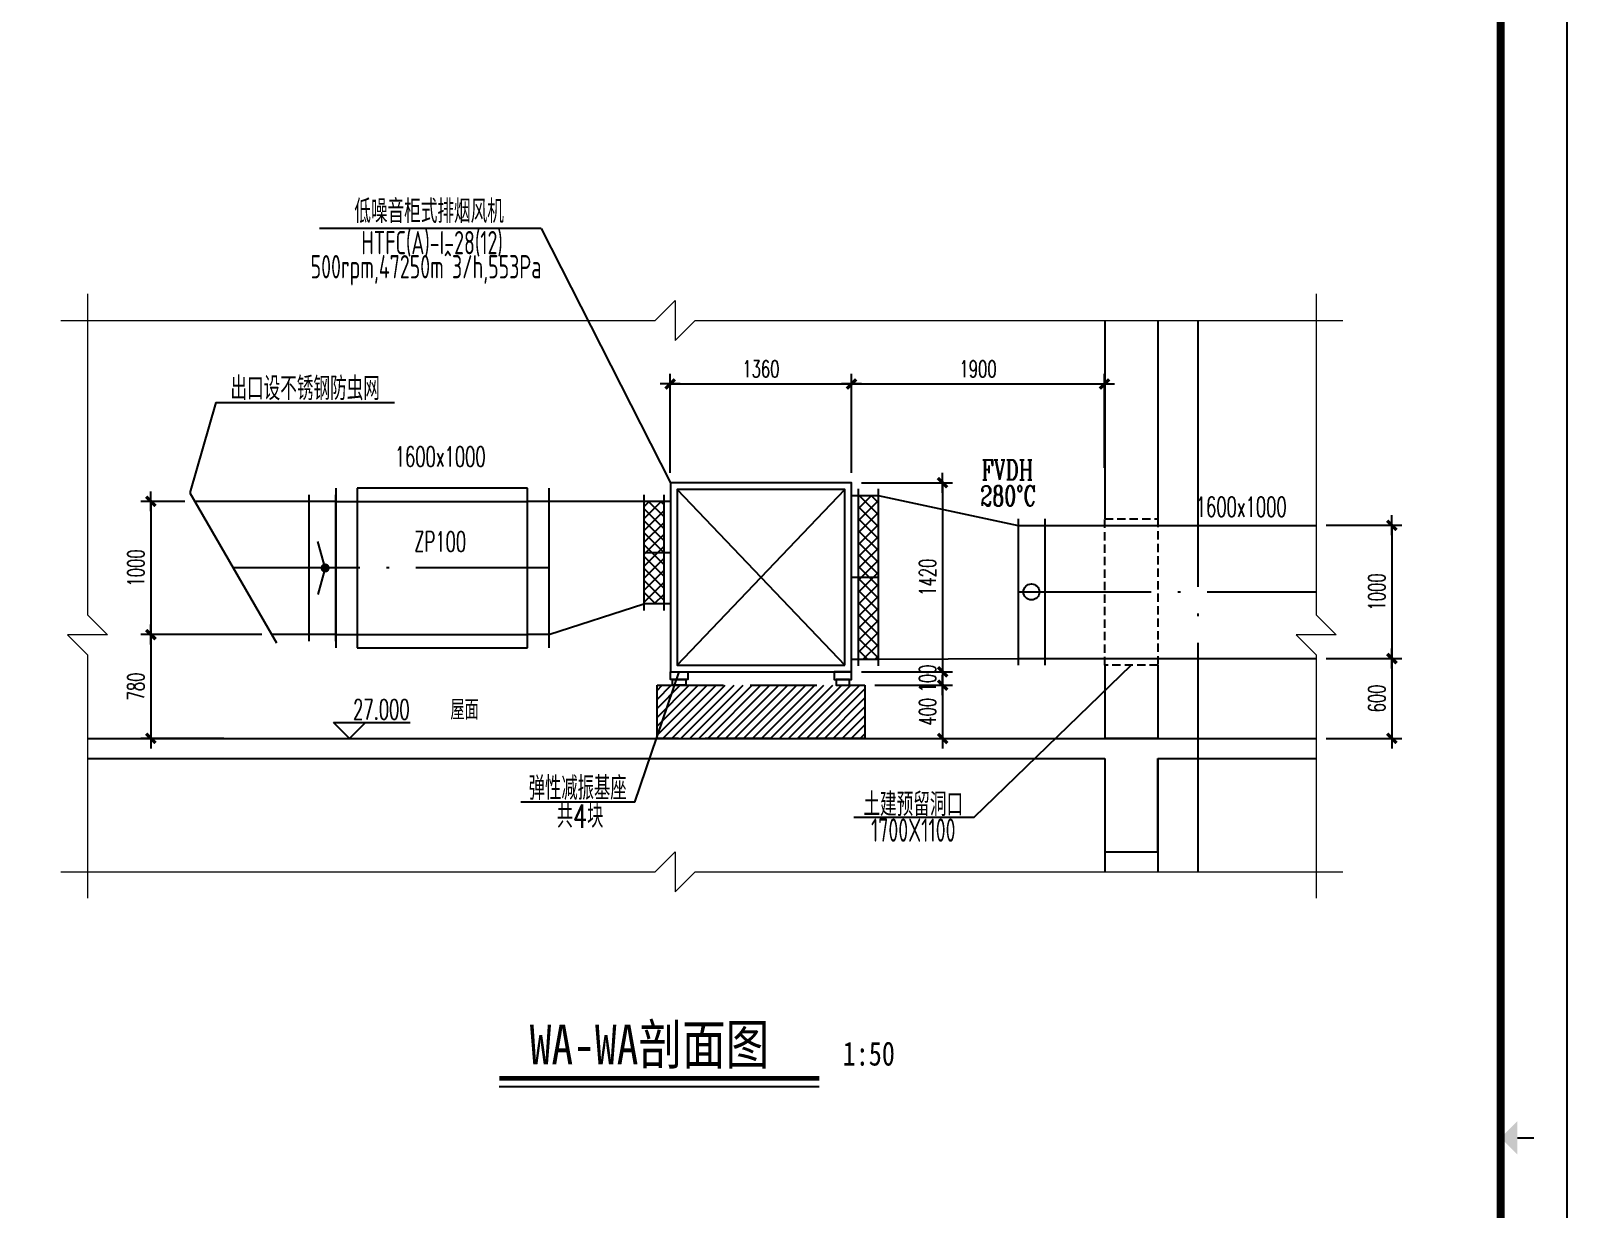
# Model space of a CAD drawing. Extents: x -345393 to -54719, y 203828 to 476815.
# Drawn here: x -152214 to -140680, y 234311 to 243159 of the extents above; entities that cross this region are included whole.
import ezdxf
from ezdxf.enums import TextEntityAlignment as Align

# ---------------------------------------------------------------- set-up
doc = ezdxf.new("R2010")
doc.units = 0
doc.header["$LTSCALE"] = 1000
doc.header["$MEASUREMENT"] = 0
for name, pattern in [('CHENG_DOTE', [1.42, 1, -0.2, 0.02, -0.2]), ('DASH', [0.35, 0.25, -0.1]), ('DOTE', [2.42, 2, -0.2, 0.02, -0.2]), ('HIDDEN', [0.375, 0.25, -0.125]), ('HIDDEN2', [0.1875, 0.125, -0.0625])]:
    doc.linetypes.add(name, pattern=pattern)
doc.layers.get('0').update_dxf_attribs({"color": 252, "linetype": 'CONTINUOUS'})
doc.layers.get('Defpoints').update_dxf_attribs({"color": 252, "linetype": 'CONTINUOUS'})
for name, color, linetype in [('DOTE', 250, 'DOTE'), ('PUB_TEXT', 252, 'CONTINUOUS'), ('WALL', 252, 'CONTINUOUS'), ('图框', 252, 'CONTINUOUS'), ('暖通-风-标注', 160, 'CONTINUOUS'), ('暖通-风-法兰', 2, 'CONTINUOUS'), ('暖通-风-管径', 201, 'CONTINUOUS'), ('暖通-风-设备', 40, 'CONTINUOUS'), ('暖通-风-设备基础', 50, 'DASH'), ('暖通-风-说明', 3, 'CONTINUOUS'), ('暖通-风-轴线', 5, 'CHENG_DOTE'), ('暖通-风-阀门', 7, 'CONTINUOUS'), ('暖通-风-风管', 4, 'CONTINUOUS')]:
    doc.layers.add(name, color=color, linetype=linetype)
doc.layers.add('暖通-公共-说明', color=50, linetype='CONTINUOUS', lineweight=20)
doc.styles.add('HT', font='simhei.ttf')
doc.styles.add('HZ-ZGBZ', font='romanc.shx', dxfattribs={"width": 0.65, "bigfont": '0hztxt.shx'})
doc.styles.add('NT1', font='tjromans.shx', dxfattribs={"width": 0.7, "bigfont": 'hztxt.shx'})
doc.styles.add('NT4', font='tssdeng.shx', dxfattribs={"width": 0.65, "bigfont": 'tssdchn.shx'})
doc.dimstyles.new('暖-标注50', dxfattribs={"dimscale": 0.5, "dimtxt": 250, "dimasz": 1, "dimexe": 150, "dimexo": 150, "dimgap": 100, "dimtad": 1, "dimdec": 0, "dimdsep": 46, "dimtxsty": 'HZ-ZGBZ', "dimblk": '_DIMX', "dimcen": 0.09, "dimclrt": 7, "dimadec": 0, "dimazin": 0, "dimtfac": 1, "dimtdec": 0, "dimtix": 1, "dimtmove": 2, "dimatfit": 3, "dimldrblk": '_DIMX', "dimfxl": 0, "dimtolj": 1, "dimtzin": 0, "dimarcsym": 0})

# ---------------------------------------------------------------- blocks, each defined once
blk = doc.blocks.new('fg_xsq02')
for p, q in [((-1, 0.6), (-1, -0.6)), ((-0.8, 0.6), (-0.8, -0.6)), ((0.8, 0.6), (-0.8, 0.6)), ((0.8, -0.6), (0.8, 0.6)), ((1, 0.6), (1, -0.6)), ((-1, 0.5), (-0.8, 0.5)), ((1, 0.5), (0.8, 0.5)), ((-1, -0.5), (-0.8, -0.5)), ((1, -0.5), (0.8, -0.5)), ((-0.8, -0.6), (0.8, -0.6))]:
    blk.add_line(p, q)
at = {"linetype": 'HIDDEN'}
for p, q in [((-0.8, 0.5), (0.8, 0.5)), ((-0.8, -0.5), (0.8, -0.5))]:
    blk.add_line(p, q, dxfattribs=at)
blk = doc.blocks.new('*U560', base_point=(546057, 118972))
for p, q in [((545957, 119472), (545957, 118472)), ((545957, 119472), (546157, 119472)), ((546157, 119472), (546157, 118472)), ((546037, 118972), (546093, 119172)), ((546037, 118972), (546093, 118772)), ((545957, 118472), (546157, 118472))]:
    blk.add_line(p, q)
at = {"layer": '暖通-风-法兰'}
for p, q in [((545957, 119522), (545957, 118422)), ((546157, 119522), (546157, 118422))]:
    blk.add_line(p, q, dxfattribs=at)
blk = doc.blocks.new('*U561', base_point=(546057, 118972))
at = {"layer": '暖通-风-阀门', "const_width": 34}
blk.add_lwpolyline([(546060, 118972, 1), (546094, 118972, 1)], format="xyb", close=True, dxfattribs=at)
at = {"layer": '暖通-风-阀门', "rotation": 180}
blk.add_blockref('*U560', (546057, 118972), dxfattribs=at)
blk = doc.blocks.new('*U562', base_point=(551726, 118792))
for p, q in [((551626, 119292), (551826, 119292)), ((551626, 119292), (551626, 118292)), ((551826, 119292), (551826, 118292)), ((551626, 118792), (551826, 118792)), ((551626, 118292), (551826, 118292))]:
    blk.add_line(p, q)
at = {"layer": '暖通-风-法兰'}
for p, q in [((551626, 119342), (551626, 118242)), ((551826, 119342), (551826, 118242))]:
    blk.add_line(p, q, dxfattribs=at)
blk = doc.blocks.new('*U563', base_point=(551726, 118792))
at = {"layer": '暖通-风-阀门'}
blk.add_circle((551726, 118792), 60, dxfattribs=at)
blk.add_blockref('*U562', (551726, 118792), dxfattribs=at)
blk = doc.blocks.new('_DIMX')
blk.add_line((-150, 0), (150, 0))
at = {"const_width": 50}
blk.add_lwpolyline([(-70, -70), (70, 70)], dxfattribs=at)
blk = doc.blocks.new('*D575')
at = {"layer": 'Defpoints', "color": 0}
for p in [(-142564, 239446), (-142564, 238446), (-141997, 238446)]:
    blk.add_point(p, dxfattribs=at)
at = {"layer": '暖通-风-标注', "color": 0, "lineweight": -2}
for p, q in [((-142489, 239446), (-141922, 239446)), ((-141997, 239445), (-141997, 238446)), ((-142489, 238446), (-141922, 238446))]:
    blk.add_line(p, q, dxfattribs=at)
at = {"layer": '暖通-风-标注', "color": 0, "lineweight": -2, "xscale": 0.5, "yscale": 0.5, "zscale": 0.5}
for p, rotation in [((-141997, 239446), 90), ((-141997, 238446), 270)]:
    blk.add_blockref('_DIMX', p, dxfattribs=dict(at, rotation=rotation))
at = {"layer": '暖通-风-标注', "color": 7, "insert": (-142110, 238946), "char_height": 125, "attachment_point": 5, "rotation": 90, "style": 'HZ-ZGBZ'}
blk.add_mtext('\\A1;1000', dxfattribs=at)
blk = doc.blocks.new('*D576')
at = {"layer": 'Defpoints', "color": 0}
for p in [(-142564, 238446), (-142564, 237846), (-141997, 237846)]:
    blk.add_point(p, dxfattribs=at)
at = {"layer": '暖通-风-标注', "color": 0, "lineweight": -2}
for p, q in [((-142489, 238446), (-141922, 238446)), ((-141997, 238445), (-141997, 237846)), ((-142489, 237846), (-141922, 237846))]:
    blk.add_line(p, q, dxfattribs=at)
at = {"layer": '暖通-风-标注', "color": 0, "lineweight": -2, "xscale": 0.5, "yscale": 0.5, "zscale": 0.5}
for p, rotation in [((-141997, 238446), 90), ((-141997, 237846), 270)]:
    blk.add_blockref('_DIMX', p, dxfattribs=dict(at, rotation=rotation))
at = {"layer": '暖通-风-标注', "color": 7, "insert": (-142110, 238146), "char_height": 125, "attachment_point": 5, "rotation": 90, "style": 'HZ-ZGBZ'}
blk.add_mtext('\\A1;600', dxfattribs=at)
blk = doc.blocks.new('*D577')
at = {"layer": 'Defpoints', "color": 0}
for p in [(-146053, 239766), (-146053, 238346), (-145369, 238346)]:
    blk.add_point(p, dxfattribs=at)
at = {"layer": '暖通-风-标注', "color": 0, "lineweight": -2}
for p, q in [((-145978, 239766), (-145294, 239766)), ((-145369, 239765), (-145369, 238346)), ((-145978, 238346), (-145294, 238346))]:
    blk.add_line(p, q, dxfattribs=at)
at = {"layer": '暖通-风-标注', "color": 0, "lineweight": -2, "xscale": 0.5, "yscale": 0.5, "zscale": 0.5}
for p, rotation in [((-145369, 239766), 90), ((-145369, 238346), 270)]:
    blk.add_blockref('_DIMX', p, dxfattribs=dict(at, rotation=rotation))
at = {"layer": '暖通-风-标注', "color": 7, "insert": (-145482, 239056), "char_height": 125, "attachment_point": 5, "rotation": 90, "style": 'HZ-ZGBZ'}
blk.add_mtext('\\A1;1420', dxfattribs=at)
blk = doc.blocks.new('*D578')
at = {"layer": 'Defpoints', "color": 0}
for p in [(-146053, 238346), (-145953, 238246), (-145369, 238246)]:
    blk.add_point(p, dxfattribs=at)
at = {"layer": '暖通-风-标注', "color": 0, "lineweight": -2}
for p, q in [((-145978, 238346), (-145294, 238346)), ((-145369, 238346), (-145369, 238347)), ((-145369, 238346), (-145369, 238246)), ((-145878, 238246), (-145294, 238246)), ((-145369, 238245), (-145369, 238245))]:
    blk.add_line(p, q, dxfattribs=at)
at = {"layer": '暖通-风-标注', "color": 0, "lineweight": -2, "xscale": 0.5, "yscale": 0.5, "zscale": 0.5}
for p, rotation in [((-145369, 238346), 270), ((-145369, 238246), 90)]:
    blk.add_blockref('_DIMX', p, dxfattribs=dict(at, rotation=rotation))
at = {"layer": '暖通-风-标注', "color": 7, "insert": (-145482, 238296), "char_height": 125, "attachment_point": 5, "rotation": 90, "style": 'HZ-ZGBZ'}
blk.add_mtext('\\A1;100', dxfattribs=at)
blk = doc.blocks.new('*D579')
at = {"layer": 'Defpoints', "color": 0}
for p in [(-145953, 238246), (-145953, 237846), (-145369, 237846)]:
    blk.add_point(p, dxfattribs=at)
at = {"layer": '暖通-风-标注', "color": 0, "lineweight": -2}
for p, q in [((-145878, 238246), (-145294, 238246)), ((-145369, 238245), (-145369, 237846)), ((-145878, 237846), (-145294, 237846))]:
    blk.add_line(p, q, dxfattribs=at)
at = {"layer": '暖通-风-标注', "color": 0, "lineweight": -2, "xscale": 0.5, "yscale": 0.5, "zscale": 0.5}
for p, rotation in [((-145369, 238246), 90), ((-145369, 237846), 270)]:
    blk.add_blockref('_DIMX', p, dxfattribs=dict(at, rotation=rotation))
at = {"layer": '暖通-风-标注', "color": 7, "insert": (-145482, 238046), "char_height": 125, "attachment_point": 5, "rotation": 90, "style": 'HZ-ZGBZ'}
blk.add_mtext('\\A1;400', dxfattribs=at)
blk = doc.blocks.new('*D580')
at = {"layer": 'Defpoints', "color": 0}
for p in [(-146053, 240507), (-147413, 239766), (-146053, 239766)]:
    blk.add_point(p, dxfattribs=at)
at = {"layer": '暖通-风-标注', "color": 0, "lineweight": -2}
for p, q in [((-147413, 239841), (-147413, 240582)), ((-147412, 240507), (-146053, 240507)), ((-146053, 239841), (-146053, 240582))]:
    blk.add_line(p, q, dxfattribs=at)
at = {"layer": '暖通-风-标注', "color": 0, "lineweight": -2, "xscale": 0.5, "yscale": 0.5, "zscale": 0.5, "rotation": 180}
blk.add_blockref('_DIMX', (-147413, 240507), dxfattribs=at)
at = {"layer": '暖通-风-标注', "color": 0, "lineweight": -2, "xscale": 0.5, "yscale": 0.5, "zscale": 0.5}
blk.add_blockref('_DIMX', (-146053, 240507), dxfattribs=at)
at = {"layer": '暖通-风-标注', "color": 7, "insert": (-146733, 240620), "char_height": 125, "attachment_point": 5, "style": 'HZ-ZGBZ'}
blk.add_mtext('\\A1;1360', dxfattribs=at)
blk = doc.blocks.new('*D581')
at = {"layer": 'Defpoints', "color": 0}
for p in [(-144153, 240507), (-144153, 239802), (-146053, 239766)]:
    blk.add_point(p, dxfattribs=at)
at = {"layer": '暖通-风-标注', "color": 0, "lineweight": -2}
for p, q in [((-146053, 239841), (-146053, 240582)), ((-146052, 240507), (-144153, 240507)), ((-144153, 239877), (-144153, 240582))]:
    blk.add_line(p, q, dxfattribs=at)
at = {"layer": '暖通-风-标注', "color": 0, "lineweight": -2, "xscale": 0.5, "yscale": 0.5, "zscale": 0.5, "rotation": 180}
blk.add_blockref('_DIMX', (-146053, 240507), dxfattribs=at)
at = {"layer": '暖通-风-标注', "color": 0, "lineweight": -2, "xscale": 0.5, "yscale": 0.5, "zscale": 0.5}
blk.add_blockref('_DIMX', (-144153, 240507), dxfattribs=at)
at = {"layer": '暖通-风-标注', "color": 7, "insert": (-145103, 240620), "char_height": 125, "attachment_point": 5, "style": 'HZ-ZGBZ'}
blk.add_mtext('\\A1;1900', dxfattribs=at)
blk = doc.blocks.new('*D582')
at = {"layer": 'Defpoints', "color": 0}
for p in [(-150983, 239626), (-151312, 238626), (-150405, 238626)]:
    blk.add_point(p, dxfattribs=at)
at = {"layer": '暖通-风-标注', "color": 0, "lineweight": -2}
for p, q in [((-151058, 239626), (-151387, 239626)), ((-151312, 239625), (-151312, 238626)), ((-150480, 238626), (-151387, 238626))]:
    blk.add_line(p, q, dxfattribs=at)
at = {"layer": '暖通-风-标注', "color": 0, "lineweight": -2, "xscale": 0.5, "yscale": 0.5, "zscale": 0.5}
for p, rotation in [((-151312, 239626), 90), ((-151312, 238626), 270)]:
    blk.add_blockref('_DIMX', p, dxfattribs=dict(at, rotation=rotation))
at = {"layer": '暖通-风-标注', "color": 7, "insert": (-151424, 239126), "char_height": 125, "attachment_point": 5, "rotation": 90, "style": 'HZ-ZGBZ'}
blk.add_mtext('\\A1;1000', dxfattribs=at)
blk = doc.blocks.new('*D583')
at = {"layer": 'Defpoints', "color": 0}
for p in [(-150405, 238626), (-151312, 237846), (-150688, 237846)]:
    blk.add_point(p, dxfattribs=at)
at = {"layer": '暖通-风-标注', "color": 0, "lineweight": -2}
for p, q in [((-150480, 238626), (-151387, 238626)), ((-151312, 238625), (-151312, 237846)), ((-150763, 237846), (-151387, 237846))]:
    blk.add_line(p, q, dxfattribs=at)
at = {"layer": '暖通-风-标注', "color": 0, "lineweight": -2, "xscale": 0.5, "yscale": 0.5, "zscale": 0.5}
for p, rotation in [((-151312, 238626), 90), ((-151312, 237846), 270)]:
    blk.add_blockref('_DIMX', p, dxfattribs=dict(at, rotation=rotation))
at = {"layer": '暖通-风-标注', "color": 7, "insert": (-151424, 238236), "char_height": 125, "attachment_point": 5, "rotation": 90, "style": 'HZ-ZGBZ'}
blk.add_mtext('\\A1;780', dxfattribs=at)

msp = doc.modelspace()

# ---------------------------------------------------------------- hatches: boundary and pattern name
at = {"layer": '暖通-风-法兰'}
h = msp.add_hatch(dxfattribs=at)
h.set_pattern_fill('ANSI37', color=75, scale=20, style=0)
h.set_pattern_definition([(45, (-10623662.48, -16422433.35), (-44.9012806, 44.9012806), []), (135, (-10623662.48, -16422433.35), (-44.9012806, -44.9012806), [])])
h.paths.add_polyline_path([(-146002.53681, 239055.65863), (-145852.53681, 239055.65863), (-145852.53681, 239670.65863), (-146002.53681, 239670.65863)])
h.paths.add_polyline_path([(-145852.53681, 239055.65863), (-146002.53681, 239055.65863), (-146002.53681, 238440.65863), (-145852.53681, 238440.65863)])
h = msp.add_hatch(dxfattribs=at)
h.set_pattern_fill('ANSI37', color=75, scale=20, style=0)
h.set_pattern_definition([(45, (-10623222.48, -16422433.35), (-44.9012806, 44.9012806), []), (135, (-10623222.48, -16422433.35), (-44.9012806, -44.9012806), [])])
h.paths.add_polyline_path([(-147612.53681, 239240.65863), (-147462.53681, 239240.65863), (-147462.53681, 239625.65863), (-147612.53681, 239625.65863)])
h.paths.add_polyline_path([(-147612.53681, 238855.65863), (-147462.53681, 238855.65863), (-147462.53681, 239240.65863), (-147612.53681, 239240.65863)])
at = {"layer": '暖通-风-设备基础', "ltscale": 2}
h = msp.add_hatch(dxfattribs=at)
h.set_pattern_fill('ANSI31', color=251, scale=15, style=0)
h.set_pattern_definition([(45, (-10620518.967, -16444175.7), (-33.67596045, 33.67596045), [])])
h.paths.add_polyline_path([(-147512.53681, 238245.65863), (-147512.53681, 237845.65863), (-145952.53681, 237845.65863), (-145952.53681, 238245.65863)])

# ---------------------------------------------------------------- linework, layer by layer
at = {"layer": 'DOTE'}
msp.add_line((-143452.53681, 240983.64674), (-143452.53681, 236845.65863), dxfattribs=at)
at = {"layer": 'PUB_TEXT'}
msp.add_line((-148696.94914, 235233.64798), (-146294.5417, 235233.64798), dxfattribs=at)
at = {"layer": 'PUB_TEXT', "const_width": 36}
msp.add_lwpolyline([(-148696.94914, 235293.64798), (-146294.5417, 235293.64798)], dxfattribs=at)
at = {"layer": 'WALL', "ltscale": 500}
for p, q in [((-144152.53681, 240983.64674), (-144152.53681, 239495.65863)), ((-143752.53681, 240983.64674), (-143752.53681, 239495.65863)), ((-144152.53681, 238395.65863), (-144152.53681, 237845.65863)), ((-143752.53681, 238395.65863), (-143752.53681, 237845.65863)), ((-151787.64999, 237845.65863), (-142564.43125, 237845.65863)), ((-151787.64999, 237695.65863), (-144152.53681, 237695.65863)), ((-144152.53681, 237695.65863), (-144152.53681, 236845.65863)), ((-143752.53681, 237695.65863), (-143752.53681, 236845.65863)), ((-143752.53681, 237695.65863), (-142564.43125, 237695.65863))]:
    msp.add_line(p, q, dxfattribs=at)
for points in [[(-143752.53681, 237845.65863), (-144152.53681, 237845.65863)], [(-144152.53681, 237695.65863), (-144152.53681, 236995.65863), (-143752.53681, 236995.65863), (-143752.53681, 237695.65863)]]:
    msp.add_lwpolyline(points, dxfattribs=at)
at = {"layer": '图框'}
msp.add_line((-140680.38928, 213822.36281), (-140680.38928, 255872.36281), dxfattribs=at)
at = {"layer": '图框', "const_width": 60}
msp.add_lwpolyline([(-141180.38928, 214322.36281), (-141180.38928, 254622.36281), (-169880.38928, 254622.36281), (-169880.38928, 214322.36281)], close=True, dxfattribs=at)
at = {"layer": '图框', "const_width": 15}
msp.add_lwpolyline([(-141055.38928, 234847.36281), (-140930.38928, 234847.36281)], dxfattribs=at)
at = {"layer": '图框'}
msp.add_solid([(-141055.38928, 234972.36281), (-141055.38928, 234722.36281), (-141180.38928, 234847.36281)], dxfattribs=at)
at = {"layer": '暖通-公共-说明'}
for points in [[(-151787.64999, 241183.64674), (-151787.64999, 238774.02581), (-151637.67264, 238624.04846), (-151937.62734, 238624.00316), (-151787.64999, 238474.02581), (-151787.64999, 236645.65863)], [(-142564.43125, 241183.64674), (-142564.43125, 238774.02581), (-142414.4539, 238624.04846), (-142714.4086, 238624.00316), (-142564.43125, 238474.02581), (-142564.43125, 236645.65863)], [(-151987.64999, 240983.64674), (-147526.04062, 240983.64674), (-147376.06327, 241133.62408), (-147376.01797, 240833.66939), (-147226.04062, 240983.64674), (-142364.43125, 240983.64674)], [(-151987.64999, 236845.65863), (-147526.04062, 236845.65863), (-147376.06327, 236995.63598), (-147376.01797, 236695.68128), (-147226.04062, 236845.65863), (-142364.43125, 236845.65863)]]:
    msp.add_lwpolyline(points, dxfattribs=at)
at = {"layer": '暖通-风-法兰'}
for p, q in [((-151019.79459, 239689.72943), (-150369.79459, 238563.89641)), ((-148323.8826, 239675.65863), (-148323.8826, 238575.65863)), ((-147612.53681, 239675.65863), (-147612.53681, 238805.65863)), ((-147462.53681, 239675.65863), (-147462.53681, 238805.65863)), ((-146002.53681, 239720.65863), (-146002.53681, 238390.65863)), ((-145852.53681, 239720.65863), (-145852.53681, 238390.65863)), ((-144802.53681, 239495.65863), (-144802.53681, 238395.65863))]:
    msp.add_line(p, q, dxfattribs=at)
at = {"layer": '暖通-风-设备'}
msp.add_lwpolyline([(-146052.53681, 238345.65863), (-146052.53681, 239765.65863), (-147412.53681, 239765.65863), (-147412.53681, 238345.65863)], close=True, dxfattribs=at)
at = {"layer": '暖通-风-设备', "color": 3}
for points in [[(-147412.53681, 238345.65863), (-147281.73681, 238345.65863), (-147281.73681, 238289.25863), (-147412.53681, 238289.25863)], [(-147396.93681, 238289.25863), (-147297.33681, 238289.25863), (-147297.33681, 238245.65863), (-147396.93681, 238245.65863)], [(-146052.53681, 238345.65863), (-146183.33681, 238345.65863), (-146183.33681, 238289.25863), (-146052.53681, 238289.25863)], [(-146068.13681, 238289.25863), (-146167.73681, 238289.25863), (-146167.73681, 238245.65863), (-146068.13681, 238245.65863)]]:
    msp.add_lwpolyline(points, close=True, dxfattribs=at)
at = {"layer": '暖通-风-设备基础', "ltscale": 2}
msp.add_lwpolyline([(-147512.53681, 238245.65863), (-145952.53681, 238245.65863), (-145952.53681, 237845.65863), (-147512.53681, 237845.65863)], close=True, dxfattribs=at)
at = {"layer": '暖通-风-说明'}
for p, q in [((-148381.40494, 241673.73222), (-150045.6661, 241673.73222)), ((-148381.40494, 241673.73222), (-147412.53681, 239765.65863)), ((-150824.53238, 240368.55043), (-151019.79459, 239689.72943)), ((-150824.53238, 240368.55043), (-149483.3069, 240368.55043)), ((-147362.53681, 239715.65863), (-146102.53681, 238395.65863)), ((-147362.53681, 238395.65863), (-146102.53681, 239715.65863)), ((-145132.69278, 237254.24985), (-143952.53681, 238395.65863)), ((-147679.75012, 237367.57199), (-147347.13681, 238345.65863)), ((-149821.69513, 237845.65863), (-149941.69513, 237965.65863)), ((-149941.69513, 237965.65863), (-149365.32883, 237965.65863)), ((-149821.69513, 237845.65863), (-149701.69513, 237965.65863)), ((-147679.75012, 237367.57199), (-148535.94332, 237367.57199)), ((-146035.05656, 237254.24985), (-145132.69278, 237254.24985))]:
    msp.add_line(p, q, dxfattribs=at)
msp.add_lwpolyline([(-146102.53681, 238395.65863), (-146102.53681, 239715.65863), (-147362.53681, 239715.65863), (-147362.53681, 238395.65863)], close=True, dxfattribs=at)
at = {"layer": '暖通-风-说明', "linetype": 'HIDDEN2', "ltscale": 0.5}
msp.add_lwpolyline([(-144152.53681, 239495.65863), (-143752.53681, 239495.65863), (-143752.53681, 238395.65863), (-144152.53681, 238395.65863)], close=True, dxfattribs=at)
at = {"layer": '暖通-风-轴线'}
for p, q in [((-147412.53681, 239240.65863), (-147612.53681, 239240.65863)), ((-148323.8826, 239125.65863), (-150694.12816, 239125.65863)), ((-146052.53681, 239055.65863), (-145852.53681, 239055.65863)), ((-144802.53681, 238945.65863), (-142564.43125, 238945.65863))]:
    msp.add_line(p, q, dxfattribs=at)
at = {"layer": '暖通-风-风管'}
for p, q in [((-146052.53681, 239670.65863), (-145852.53681, 239670.65863)), ((-145852.53681, 239670.65863), (-144802.53681, 239445.65863)), ((-149923.8826, 239625.65863), (-150982.80329, 239625.65863)), ((-147612.53681, 239625.65863), (-148323.8826, 239625.65863)), ((-147412.53681, 239625.65863), (-147612.53681, 239625.65863)), ((-144802.53681, 239445.65863), (-142564.43125, 239445.65863)), ((-148323.8826, 238625.65863), (-147612.53681, 238855.65863)), ((-147412.53681, 238855.65863), (-147612.53681, 238855.65863)), ((-149923.8826, 238625.65863), (-150405.45302, 238625.65863)), ((-148323.8826, 238625.65863), (-148323.8826, 238625.65863)), ((-146052.53681, 238440.65863), (-145852.53681, 238440.65863)), ((-145852.53681, 238440.65863), (-144802.53681, 238445.65863)), ((-144802.53681, 238445.65863), (-142564.43125, 238445.65863))]:
    msp.add_line(p, q, dxfattribs=at)

# ---------------------------------------------------------------- block references
at = {"layer": '暖通-风-设备', "xscale": 800, "yscale": 1000, "zscale": 800}
msp.add_blockref('fg_xsq02', (-149123.8826, 239125.65863), dxfattribs=at)
at = {"layer": '暖通-风-阀门'}
for name, p in [('*U561', (-150023.8826, 239125.65863)), ('*U563', (-144702.53681, 238945.65863))]:
    msp.add_blockref(name, p, dxfattribs=at)

# ---------------------------------------------------------------- texts
at = {"layer": 'PUB_TEXT', "style": 'HT', "width": 0.8}
for s, height, p in [('WA-WA剖面图', 300, (-148468.46461, 235398.45988)), ('1:50', 180, (-146119.04199, 235390.13019))]:
    msp.add_text(s, height=height, dxfattribs=at).set_placement(p)
at = {"layer": '暖通-风-管径', "style": 'HZ-ZGBZ', "width": 0.6}
for s, p in [('1600x1000', (-149140.20247, 239961.44773)), ('1600x1000', (-143127.74911, 239584.68878)), ('ZP100', (-149140.20247, 239323.41319))]:
    msp.add_text(s, height=150, dxfattribs=at).set_placement(p, align=Align.MIDDLE)
at = {"layer": '暖通-风-说明', "style": 'NT4'}
for s, width, p in [('低噪音柜式排烟风机', 0.75, (-149223.41649, 241715.44105)), ('HTFC(A)-I-28(12)', 0.65, (-149201.30889, 241480.72397)), ('500rpm,47250m^ 3/h,553Pa', 0.65, (-149246.44544, 241299.84611))]:
    msp.add_text(s, height=175, dxfattribs=dict(at, width=width)).set_placement(p, align=Align.CENTER)
at = {"layer": '暖通-风-说明'}
for s, height, style, width, p in [('出口设不锈钢防虫网', 175, 'NT4', 0.75, (-150153.80113, 240481.72191)), ('27.000', 150, 'HZ-ZGBZ', 0.6, (-149581.78664, 238064.42971)), ('屋面', 150, 'HZ-ZGBZ', 0.75, (-148956.65603, 238064.42971)), ('土建预留洞口', 175, 'NT4', 0.75, (-145589.25593, 237359.33042)), ('1700X1100', 175, 'NT4', 0.65, (-145589.25593, 237157.81271))]:
    msp.add_text(s, height=height, dxfattribs=dict(at, style=style, width=width)).set_placement(p, align=Align.MIDDLE)
at = {"layer": '暖通-风-说明', "width": 0.7}
for s, height, style, p in [('FVDH', 150, 'HZ-ZGBZ', (-145076.81514, 239787.68233)), ('280%%dC', 150, 'HZ-ZGBZ', (-145086.5881, 239592.72295)), ('弹性减振基座', 175, 'NT1', (-148475.84764, 237384.98158)), ('共4块', 175, 'NT1', (-148264.87933, 237175.85368))]:
    msp.add_text(s, height=height, dxfattribs=dict(at, style=style)).set_placement(p)

# ---------------------------------------------------------------- dimensions: what is measured, and where the dimension line sits
at = {"layer": '暖通-风-标注'}
for base, p1, p2, picture, middle in [((-146052.53681, 240507.49494), (-147412.53681, 239765.65863), (-146052.53681, 239765.65863), '*D580', (-146732.53681, 240619.99494)), ((-144152.53681, 240507.49494), (-146052.53681, 239765.65863), (-144152.53681, 239802.21022), '*D581', (-145102.53681, 240619.99494))]:
    dim = msp.add_linear_dim(base=base, p1=p1, p2=p2, dimstyle='暖-标注50', dxfattribs=at)
    dim.commit()
    dim.dimension.update_dxf_attribs({"geometry": picture, "text_midpoint": middle})
for base, p1, p2, picture, middle in [((-145369.11686, 238345.65863), (-146052.53681, 239765.65863), (-146052.53681, 238345.65863), '*D577', (-145481.61686, 239055.65863)), ((-151311.62622, 238625.65863), (-150982.80329, 239625.65863), (-150405.45302, 238625.65863), '*D582', (-151424.12622, 239125.65863)), ((-141997.42382, 238445.65863), (-142564.43125, 239445.65863), (-142564.43125, 238445.65863), '*D575', (-142109.92382, 238945.65863)), ((-151311.62622, 237845.65863), (-150405.45302, 238625.65863), (-150687.76826, 237845.65863), '*D583', (-151424.12622, 238235.65863)), ((-141997.42382, 237845.65863), (-142564.43125, 238445.65863), (-142564.43125, 237845.65863), '*D576', (-142109.92382, 238145.65863)), ((-145369.11686, 238245.65863), (-146052.53681, 238345.65863), (-145952.53681, 238245.65863), '*D578', (-145481.61686, 238295.65863)), ((-145369.11686, 237845.65863), (-145952.53681, 238245.65863), (-145952.53681, 237845.65863), '*D579', (-145481.61686, 238045.65863))]:
    dim = msp.add_linear_dim(base=base, p1=p1, p2=p2, angle=90, dimstyle='暖-标注50', dxfattribs=at)
    dim.commit()
    dim.dimension.update_dxf_attribs({"geometry": picture, "text_midpoint": middle})

doc.saveas('drawing.dxf')
